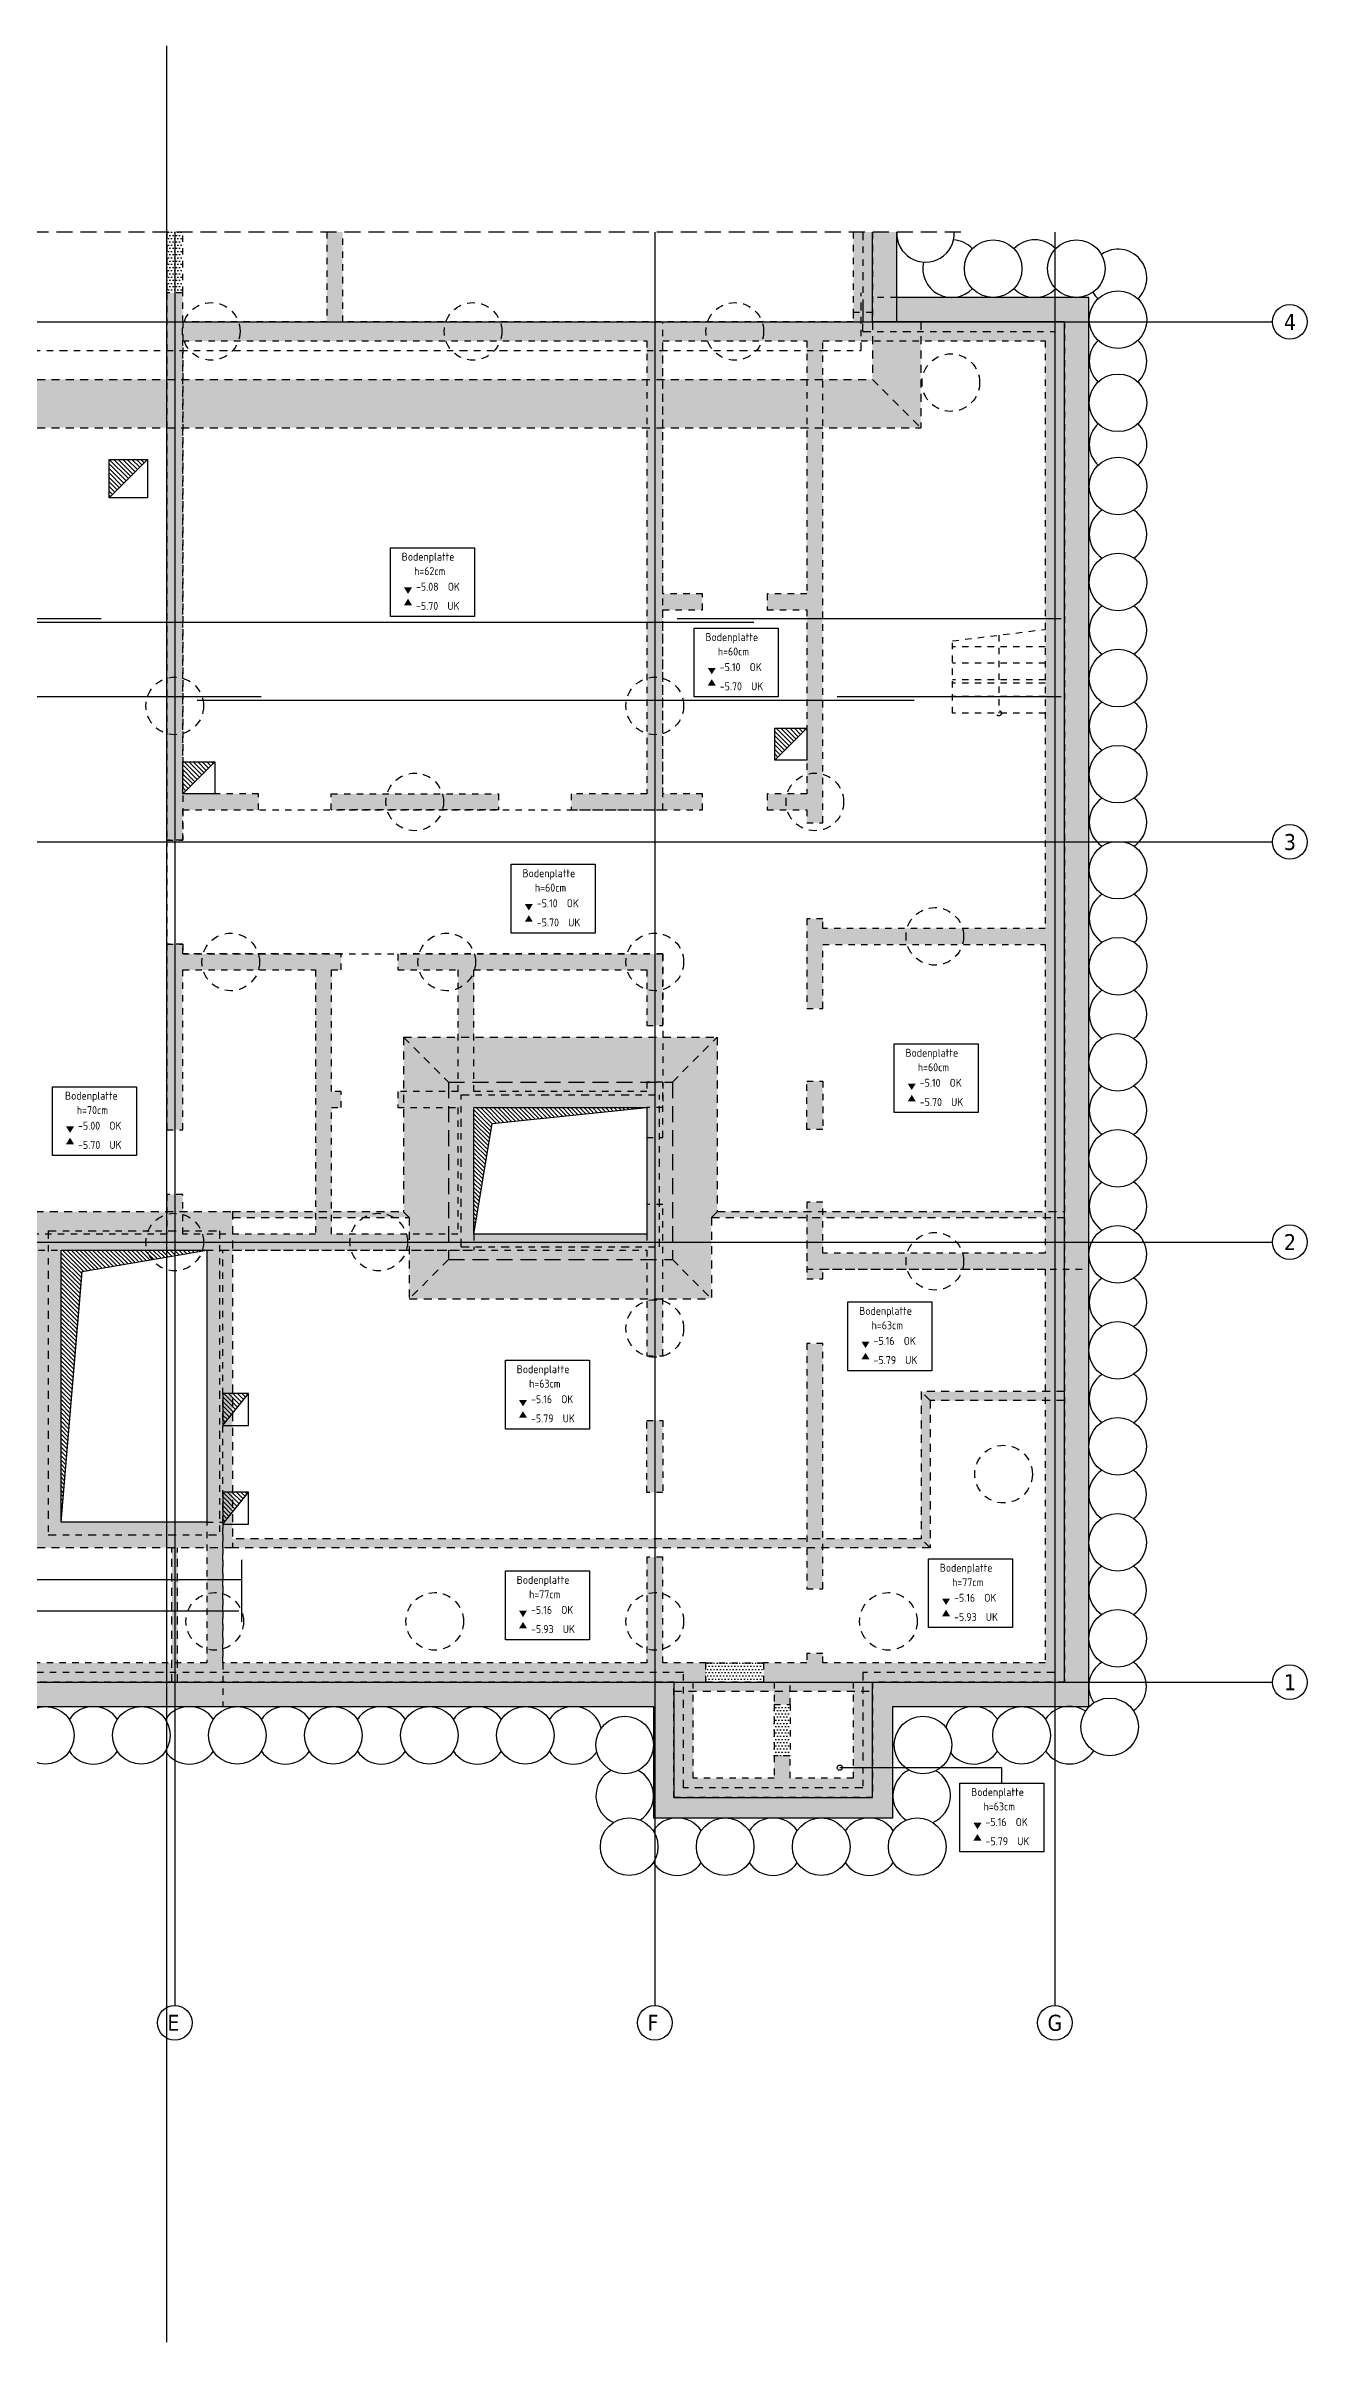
# Model space of a CAD drawing. Extents: x -101 to 101, y -52 to 90.
# Drawn here: x -75.69 to -55.99, y 7.84 to 43.71 of the extents above; entities that cross this region are included whole.
import ezdxf

# ---------------------------------------------------------------- set-up
doc = ezdxf.new("R2010")
doc.units = 0
doc.header["$LTSCALE"] = 0.5
for name, pattern in [('AUSGEZOGEN', [1000.01, 1000, 0.01]), ('DASHED', [0.75, 0.5, -0.25]), ('DIVIDE2', [0.625, 0.25, -0.125, 0, -0.125, 0, -0.125]), ('DOT', [0.175, 0.05, -0.125]), ('HIDDEN', [0.375, 0.25, -0.125]), ('HIDDEN2', [0.187, 0.125, -0.062]), ('PUNKT', [0.175, 0.05, -0.125]), ('VERDECKT', [0.375, 0.25, -0.125]), ('VERDECKTX2', [0.75, 0.5, -0.25])]:
    doc.linetypes.add(name, pattern=pattern)
for name, color, linetype in [('2.UG', 7, 'Continuous'), ('ACHSEN', 7, 'Continuous'), ('AFB', 7, 'Continuous'), ('AFU', 7, 'Continuous'), ('BETON', 7, 'Continuous'), ('Brüstung 2.UG', 7, 'Continuous'), ('DRUEBER', 7, 'Continuous'), ('grau_dunkel', 7, 'Continuous'), ('grau_hell', 7, 'Continuous'), ('grau_mittel', 7, 'Continuous'), ('Gründungspfähle', 7, 'Continuous'), ('HILFE', 7, 'Continuous'), ('koten', 7, 'Continuous'), ('OBJEKT', 7, 'Continuous'), ('RND', 7, 'Continuous'), ('SFP_Achsen', 7, 'Continuous'), ('TEXT', 7, 'Continuous'), ('Verbau', 7, 'Continuous'), ('VERDECKT', 7, 'Continuous'), ('Versprung oberseitig', 7, 'Continuous')]:
    doc.layers.add(name, color=color, linetype=linetype)
doc.layers.add('NOPLOT', color=7, linetype='Continuous', plot=False)
doc.styles.add('helv', font='tahoma.ttf')
doc.styles.add('txt', font='isocp.shx')
pattern_1 = [(135, (-177.361424, 579.30377), (-0.035355339, -0.035355339), [])]
pattern_2 = [(0, (-180.60081, 510.246116), (0.025, 0.05), [0, -0.05])]
pattern_3 = [(0, (-177.361424, 579.30377), (0.025, 0.05), [0, -0.05])]

# ---------------------------------------------------------------- blocks, each defined once
blk = doc.blocks.new('okrd_o')
at = {"layer": 'koten', "color": 7, "linetype": 'Continuous'}
blk.add_solid([(-0.125, 0.202), (0.125, 0.202), (0, 0)], dxfattribs=at)
at = {"layer": 'koten', "style": 'txt'}
blk.add_attdef('OKRD', (0.25, 0.1), '', height=0.25, dxfattribs=at)
blk = doc.blocks.new('okrd_u')
at = {"layer": 'koten', "color": 7, "linetype": 'Continuous'}
blk.add_solid([(-0.125, -0.202), (0.125, -0.202), (0, 0)], dxfattribs=at)
at = {"layer": 'koten', "style": 'txt'}
blk.add_attdef('OKRD', (0.25, -0.35), '', height=0.25, dxfattribs=at)

msp = doc.modelspace()

# ---------------------------------------------------------------- hatches: boundary and pattern name
at = {"layer": '2.UG', "linetype": 'PUNKT'}
h = msp.add_hatch(dxfattribs=at)
h.set_pattern_fill('DOTS', scale=0.8, double=1)
h.set_pattern_definition(pattern_3)
h.paths.add_polyline_path([(-63.5515, 23.4372), (-63.8015, 23.4372), (-63.8015, 19.6072), (-63.5515, 19.6072)], flags=0)
h.paths.add_polyline_path([(-66.0515, 22.2372), (-66.3015, 22.2372), (-66.3015, 21.1122), (-66.0515, 21.1122)], flags=0)
h.paths.add_polyline_path([(-62.7765, 40.7972), (-98.7765, 40.7972), (-98.7765, 32.3222), (-98.8265, 32.3222), (-98.8265, 18.1472), (-65.8765, 18.1472), (-65.8765, 16.3472), (-62.7765, 16.3472), (-62.7765, 18.1472), (-59.7765, 18.1472), (-59.7765, 39.3972), (-62.7765, 39.3972)])
h.paths.add_polyline_path([(-63.0765, 40.7972), (-71.0515, 40.7972), (-71.0515, 39.3972), (-63.0765, 39.3972)])
h.paths.add_polyline_path([(-90.0165, 40.7972), (-98.4765, 40.7972), (-98.4765, 39.3972), (-95.0515, 39.3972), (-95.0515, 40.0722), (-94.8015, 40.0722), (-94.8015, 33.9722), (-95.0515, 33.9722), (-95.0515, 39.0972), (-98.4765, 39.0972), (-98.4765, 32.3222), (-95.0515, 32.3222), (-95.0515, 32.4722), (-94.8015, 32.4722), (-94.8015, 31.8722), (-95.0515, 31.8722), (-95.0515, 32.0722), (-98.4765, 32.0722), (-98.4765, 29.2222), (-95.0515, 29.2222), (-95.0515, 30.7372), (-94.8015, 30.7372), (-94.8015, 27.9022), (-95.0515, 27.9022), (-95.0515, 28.9722), (-98.4765, 28.9722), (-98.4765, 25.1472), (-95.0515, 25.1472), (-95.0515, 25.8922), (-94.8015, 25.8922), (-94.8015, 25.1472), (-94.6815, 25.1472), (-94.6815, 24.8972), (-98.4765, 24.8972), (-98.4765, 18.4472), (-92.5515, 18.4472), (-92.5515, 24.8972), (-92.6715, 24.8972), (-92.6715, 25.1472), (-88.4465, 25.1472), (-88.4465, 24.8972), (-92.3015, 24.8972), (-92.3015, 18.4472), (-86.3015, 18.4472), (-86.3015, 24.8972), (-86.4365, 24.8972), (-86.4365, 25.1472), (-85.8165, 25.1472), (-85.8165, 24.8972), (-86.0515, 24.8972), (-86.0515, 18.4472), (-73.1765, 18.4472), (-73.1765, 24.8972), (-83.8065, 24.8972), (-83.8065, 25.1472), (-73.8015, 25.1472), (-73.8015, 25.7672), (-73.5515, 25.7672), (-73.5515, 25.1472), (-71.4765, 25.1472), (-71.4765, 29.2722), (-73.5515, 29.2722), (-73.5515, 26.7772), (-73.8015, 26.7772), (-73.8015, 29.6772), (-73.5515, 29.6772), (-73.5515, 29.5222), (-71.0765, 29.5222), (-71.0765, 29.2722), (-71.2265, 29.2722), (-71.2265, 27.3722), (-71.0765, 27.3722), (-71.0765, 27.1222), (-71.2265, 27.1222), (-71.2265, 25.1472), (-69.2515, 25.1472), (-69.2515, 27.1222), (-70.1915, 27.1222), (-70.1915, 27.3722), (-69.2515, 27.3722), (-69.2515, 29.2721), (-70.1915, 29.2722), (-70.1915, 29.5222), (-66.0515, 29.5222), (-66.0515, 28.4072), (-66.3015, 28.4072), (-66.3015, 29.2722), (-69.0015, 29.2722), (-69.0015, 27.3722), (-66.3015, 27.3722), (-66.3015, 27.5222), (-66.0515, 27.5222), (-66.0515, 26.6572), (-66.3015, 26.6572), (-66.3015, 27.1222), (-69.0015, 27.1222), (-69.0015, 25.1472), (-66.3015, 25.1472), (-66.3015, 25.6072), (-66.0515, 25.6072), (-66.0515, 23.2472), (-66.3015, 23.2472), (-66.3015, 24.8972), (-72.9265, 24.8972), (-72.9265, 18.4472), (-66.3015, 18.4472), (-66.3015, 20.1022), (-66.0515, 20.1022), (-66.0515, 18.4472), (-65.3765, 18.4472), (-65.3765, 18.1472), (-65.5765, 18.1472), (-65.5765, 16.6472), (-64.3115, 16.6472), (-64.3115, 16.9972), (-64.0615, 16.9972), (-64.0615, 16.6472), (-63.0765, 16.6472), (-63.0765, 18.1472), (-64.0615, 18.1472), (-64.0615, 17.7972), (-64.3115, 17.7972), (-64.3115, 18.1472), (-64.4765, 18.1472), (-64.4765, 18.4472), (-63.8015, 18.4472), (-63.8015, 18.5972), (-63.5515, 18.5972), (-63.5515, 18.4472), (-60.0765, 18.4472), (-60.0765, 24.5972), (-63.5515, 24.5972), (-63.5515, 24.4472), (-63.8015, 24.4472), (-63.8015, 25.6472), (-63.5515, 25.6472), (-63.5515, 24.8472), (-60.0765, 24.8472), (-60.0765, 29.6722), (-63.5515, 29.6722), (-63.5515, 28.6722), (-63.8015, 28.6722), (-63.8015, 30.0722), (-63.5515, 30.0722), (-63.5515, 29.9222), (-60.0765, 29.9222), (-60.0765, 39.0972), (-63.5515, 39.0972), (-63.5515, 31.5722), (-63.8015, 31.5722), (-63.8015, 31.7722), (-64.4215, 31.7722), (-64.4215, 32.0222), (-63.8015, 32.0222), (-63.8015, 34.8972), (-64.4215, 34.8972), (-64.4215, 35.1472), (-63.8015, 35.1472), (-63.8015, 39.0972), (-66.0515, 39.0972), (-66.0515, 35.1472), (-65.4315, 35.1472), (-65.4315, 34.8972), (-66.0515, 34.8972), (-66.0515, 32.0222), (-65.4315, 32.0222), (-65.4315, 31.7722), (-67.4815, 31.7722), (-67.4815, 32.0222), (-66.3015, 32.0222), (-66.3015, 39.0972), (-73.5515, 39.0972), (-73.5515, 32.0222), (-72.3665, 32.0222), (-72.3665, 31.7722), (-73.5515, 31.7722), (-73.5515, 31.3022), (-73.8015, 31.3022), (-73.8015, 39.8472), (-73.5515, 39.8472), (-73.5515, 39.3972), (-71.3015, 39.3972), (-71.3015, 40.7972), (-89.7665, 40.7972), (-89.7665, 40.6822), (-90.0165, 40.6822)])
h = msp.add_hatch(dxfattribs=at)
h.set_pattern_fill('DOTS', scale=0.8, double=1)
h.set_pattern_definition(pattern_3)
h.paths.add_polyline_path([(-63.8015, 19.6072), (-63.5515, 19.6072), (-63.5515, 23.4372), (-63.8015, 23.4372)])
h.paths.add_polyline_path([(-66.0515, 22.2372), (-66.3015, 22.2372), (-66.3015, 21.1122), (-66.0515, 21.1122)])
h.paths.add_polyline_path([(-63.5515, 27.5372), (-63.8015, 27.5372), (-63.8015, 26.7822), (-63.5515, 26.7822)])
h.paths.add_polyline_path([(-71.2315, 32.0222), (-71.2315, 31.7722), (-68.6165, 31.7722), (-68.6165, 32.0222)])
h.paths.add_polyline_path([(-89.7665, 39.3972), (-89.7665, 39.5472), (-90.0165, 39.5472), (-90.0165, 39.3972), (-92.2765, 39.3972), (-92.2765, 39.5472), (-92.5765, 39.5472), (-92.5765, 27.3972), (-91.5265, 27.3972), (-91.5265, 27.6472), (-92.2765, 27.6472), (-92.2765, 39.0972), (-83.9665, 39.0972), (-83.9665, 39.3972), (-85.0765, 39.3972), (-85.0765, 39.6422), (-85.3765, 39.6422), (-85.3765, 39.3972)])
h.paths.add_polyline_path([(-80.6815, 39.0972), (-80.6815, 39.3972), (-81.4565, 39.3972), (-81.4565, 39.0972), (-81.3015, 39.0972), (-81.3015, 38.5972), (-81.0515, 38.5972), (-81.0515, 39.0972)], flags=17)
h.paths.add_polyline_path([(-84.2515, 31.7722), (-84.5515, 31.7722), (-84.5515, 31.2722), (-84.2515, 31.2722)], flags=17)
h.paths.add_polyline_path([(-87.7765, 31.2722), (-87.4765, 31.2722), (-87.4765, 31.7722), (-87.7765, 31.7722)], flags=17)
h.paths.add_polyline_path([(-81.3015, 32.9872), (-81.0515, 32.9872), (-81.0515, 37.4622), (-81.3015, 37.4622)], flags=17)
h.paths.add_polyline_path([(-92.2765, 40.7972), (-92.5765, 40.7972), (-92.5765, 40.6822), (-92.2765, 40.6822)])
h.paths.add_polyline_path([(-76.0265, 40.7972), (-76.3265, 40.7972), (-76.3265, 39.3972), (-78.6715, 39.3972), (-78.6715, 39.0972), (-76.3265, 39.0972), (-76.3265, 27.6472), (-81.0515, 27.6472), (-81.0515, 31.8522), (-81.3015, 31.8522), (-81.3015, 27.6472), (-89.5165, 27.6472), (-89.5165, 27.3972), (-76.0265, 27.3972)])
at = {"layer": 'Brüstung 2.UG', "linetype": 'DOT'}
h = msp.add_hatch(dxfattribs=at)
h.set_pattern_fill('DOTS', color=102, scale=0.8, double=1)
h.set_pattern_definition(pattern_2)
h.paths.add_polyline_path([(-73.5515, 40.7972), (-73.8015, 40.7972), (-73.8015, 39.8472), (-73.5515, 39.8472)])
at = {"layer": 'Brüstung 2.UG', "linetype": 'PUNKT'}
h = msp.add_hatch(dxfattribs=at)
h.set_pattern_fill('DOTS', color=102, scale=0.8, double=1)
h.set_pattern_definition(pattern_2)
h.paths.add_polyline_path([(-65.3765, 18.4472), (-65.3765, 18.1472), (-64.4765, 18.1472), (-64.4765, 18.4472)])
at = {"layer": 'Brüstung 2.UG', "linetype": 'DOT'}
h = msp.add_hatch(dxfattribs=at)
h.set_pattern_fill('DOTS', color=102, scale=0.8, double=1)
h.set_pattern_definition(pattern_3)
h.paths.add_polyline_path([(-64.0615, 17.7972), (-64.3115, 17.7972), (-64.3115, 16.9972), (-64.0615, 16.9972)])
at = {"layer": 'grau_dunkel', "linetype": 'AUSGEZOGEN'}
h = msp.add_hatch(dxfattribs=at)
h.set_pattern_fill('ANSI31', color=171, scale=0.4, angle=90, style=0, double=1)
h.set_pattern_definition([(135, (-157.561424, 579.30377), (-0.035355339, -0.035355339), [])])
h.paths.add_polyline_path([(-74.1015, 37.2472), (-74.7015, 37.2472), (-74.7015, 36.6472)])
h = msp.add_hatch(dxfattribs=at)
h.set_pattern_fill('ANSI31', color=171, scale=0.4, angle=90, style=0, double=1)
h.set_pattern_definition(pattern_1)
h.paths.add_polyline_path([(-63.8015, 33.0472), (-64.3015, 33.0472), (-64.3015, 32.5472)])
h = msp.add_hatch(dxfattribs=at)
h.set_pattern_fill('ANSI31', color=171, scale=0.4, angle=90, style=0, double=1)
h.set_pattern_definition([(135, (-186.611424, 578.77877), (-0.035355339, -0.035355339), [])])
h.paths.add_polyline_path([(-73.0515, 32.5222), (-73.5515, 32.5222), (-73.5515, 32.0222)])
at = {"layer": 'grau_dunkel'}
h = msp.add_hatch(color=21, dxfattribs=at)
h.paths.add_polyline_path([(-65.9015, 24.7472), (-65.9015, 27.5222), (-69.4015, 27.5222), (-69.4015, 24.7472)])
h.paths.add_polyline_path([(-69.0015, 27.1222), (-69.0015, 25.1472), (-66.3015, 25.1472), (-66.3015, 27.1222)], flags=16)
at = {"layer": 'grau_dunkel', "linetype": 'AUSGEZOGEN'}
h = msp.add_hatch(dxfattribs=at)
h.set_pattern_fill('ANSI31', color=21, scale=0.015, angle=90, style=0, double=1)
h.set_pattern_definition([(135, (-216.121936, 30.54761), (-0.03367596, -0.03367596), [])])
h.paths.add_polyline_path([(-69.0015, 27.1222), (-69.0017, 25.1472), (-68.7164, 26.8727), (-66.3015, 27.1222)])
at = {"layer": 'grau_dunkel'}
h = msp.add_hatch(color=21, dxfattribs=at)
h.paths.add_polyline_path([(-72.7765, 20.2472), (-72.7765, 25.4972), (-75.8515, 25.4972), (-75.8515, 20.2472)])
h.paths.add_polyline_path([(-73.1765, 20.6472), (-73.1765, 24.8972), (-75.4515, 24.8972), (-75.4515, 20.6472)], flags=16)
at = {"layer": 'grau_dunkel', "linetype": 'AUSGEZOGEN'}
h = msp.add_hatch(dxfattribs=at)
h.set_pattern_fill('ANSI31', color=21, scale=0.015, angle=90, style=0, double=1)
h.set_pattern_definition([(135, (-216.1219, 30.547607), (-0.03367596, -0.03367596), [])])
h.paths.add_polyline_path([(-73.1765, 24.8972), (-75.4515, 24.8972), (-75.4515, 20.6472), (-75.121, 24.5633)])
at = {"layer": 'grau_dunkel', "linetype": 'VERDECKTX2'}
h = msp.add_hatch(dxfattribs=at)
h.set_pattern_fill('ANSI31', color=171, scale=0.4, angle=90, style=0, double=1)
h.set_pattern_definition(pattern_1)
h.paths.add_polyline_path([(-72.7765, 22.6572), (-72.9265, 22.6572), (-72.9265, 22.1572), (-72.7765, 22.3447)])
h.paths.add_polyline_path([(-72.5265, 22.6572), (-72.7765, 22.6572), (-72.7765, 22.3447)])
h = msp.add_hatch(dxfattribs=at)
h.set_pattern_fill('ANSI31', color=171, scale=0.4, angle=90, style=0, double=1)
h.set_pattern_definition(pattern_1)
h.paths.add_polyline_path([(-72.9265, 20.6172), (-72.7765, 20.8047), (-72.7765, 21.1172), (-72.9265, 21.1172)])
h.paths.add_polyline_path([(-72.5265, 21.1172), (-72.7765, 21.1172), (-72.7765, 20.8047)])
at = {"layer": 'grau_hell'}
h = msp.add_hatch(color=9, dxfattribs=at)
h.paths.add_polyline_path([(-62.0215, 37.7422), (-62.7765, 38.4972), (-98.7765, 38.4972), (-98.7765, 37.7422)])
h.paths.add_polyline_path([(-62.7765, 38.4972), (-62.0215, 37.7422), (-62.0215, 39.3972), (-62.7765, 39.3972)])
h = msp.add_hatch(color=9, dxfattribs=at)
h.paths.add_polyline_path([(-70.1015, 28.2222), (-70.1015, 25.4972), (-70.0115, 25.4072), (-70.0115, 24.1372), (-65.2915, 24.1372), (-65.2915, 25.4072), (-65.2015, 25.4972), (-65.2015, 28.2222)])
h.paths.add_polyline_path([(-69.4015, 27.5222), (-69.4015, 24.7472), (-65.9015, 24.7472), (-65.9015, 27.5222)], flags=16)
h = msp.add_hatch(color=9, dxfattribs=at)
h.paths.add_polyline_path([(-70.0115, 25.4072), (-70.1015, 25.4972), (-72.7765, 25.4972), (-72.7765, 25.4072)])
h.paths.add_polyline_path([(-65.2015, 25.4972), (-65.2915, 25.4072), (-59.7765, 25.4072), (-59.7765, 25.4972)])
h = msp.add_hatch(color=9, dxfattribs=at)
h.paths.add_polyline_path([(-59.7765, 22.6872), (-62.0165, 22.6872), (-61.8765, 22.5472), (-59.7765, 22.5472)])
h.paths.add_polyline_path([(-62.0165, 22.6872), (-62.0165, 20.3872), (-61.8765, 20.2472), (-61.8765, 22.5472)])
h.paths.add_polyline_path([(-62.0165, 20.3872), (-72.7765, 20.3872), (-72.7765, 20.2472), (-61.8765, 20.2472)])
for points in [[(-73.7215, 18.1472), (-73.6315, 18.1472), (-73.6315, 20.2472), (-73.7215, 20.2472)], [(-65.8765, 18.1472), (-65.8765, 18.0072), (-62.7765, 18.0072), (-62.7765, 18.1472)]]:
    msp.add_hatch(color=9, dxfattribs=at).paths.add_polyline_path(points)
at = {"layer": 'grau_mittel'}
h = msp.add_hatch(color=61, dxfattribs=at)
h.paths.add_polyline_path([(-92.5515, 17.7672), (-92.5515, 18.1472), (-98.8265, 18.1472), (-98.8265, 17.7672)])
h.paths.add_polyline_path([(-86.0515, 17.7672), (-86.0515, 18.1472), (-92.5515, 18.1472), (-92.5515, 17.7672)])
h.paths.add_polyline_path([(-86.0515, 18.1472), (-86.0515, 17.7672), (-72.9265, 17.7672), (-72.9265, 18.1472)])
h.paths.add_polyline_path([(-72.9265, 18.1472), (-72.9265, 17.7672), (-66.1965, 17.7672), (-66.1965, 18.1472)])
h.paths.add_polyline_path([(-65.8765, 18.1472), (-66.1965, 18.1472), (-66.1965, 17.7672), (-66.1965, 16.0272), (-62.4565, 16.0272), (-62.4565, 17.7672), (-62.4565, 18.1472), (-62.7765, 18.1472), (-62.7765, 16.3472), (-65.8765, 16.3472)])
edge = h.paths.add_edge_path()
edge.add_line((-62.4565, 18.1472), (-62.4565, 17.7672))
edge.add_line((-62.4565, 17.7672), (-61.2326, 17.7672))
edge.add_arc((-61.1965, 17.3187), 0.45, 85.39621, 94.60379, ccw=False)
edge.add_line((-61.1604, 17.7672), (-60.4826, 17.7672))
edge.add_arc((-60.4465, 17.3187), 0.45, 85.39621, 94.60379, ccw=False)
edge.add_line((-60.4104, 17.7672), (-59.7475, 17.7672))
edge.add_arc((-59.6965, 17.3201), 0.45, 83.48751, 96.51249, ccw=False)
edge.add_line((-59.6455, 17.7672), (-59.3965, 17.7672))
edge.add_line((-59.3965, 17.7672), (-59.3965, 24.5972))
edge.add_line((-59.3965, 24.5972), (-59.7765, 24.5972))
edge.add_line((-59.7765, 24.5972), (-59.7765, 18.1472))
edge.add_line((-59.7765, 18.1472), (-62.4565, 18.1472))
h.paths.add_polyline_path([(-59.7765, 24.5972), (-59.3965, 24.5972), (-59.3965, 27.2372), (-59.7765, 27.2372)])
h.paths.add_polyline_path([(-59.3965, 29.9222), (-59.7765, 29.9222), (-59.7765, 27.2372), (-59.3965, 27.2372)])
h.paths.add_polyline_path([(-59.3965, 39.7772), (-62.3965, 39.7772), (-62.3965, 39.3972), (-59.7765, 39.3972), (-59.7765, 29.9222), (-59.3965, 29.9222)])
h.paths.add_polyline_path([(-62.3965, 40.7972), (-62.7765, 40.7972), (-62.7765, 39.3972), (-62.3965, 39.3972)])

# ---------------------------------------------------------------- linework, layer by layer
at = {"layer": 'ACHSEN', "color": 140, "linetype": 'AUSGEZOGEN'}
for p, q in [((-73.6765, 40.7972), (-73.6765, 13.0972)), ((-66.1765, 40.7972), (-66.1765, 13.0972)), ((-59.9265, 40.7972), (-59.9265, 13.0972)), ((-100.4765, 39.3972), (-56.5265, 39.3972)), ((-100.4765, 31.2722), (-56.5265, 31.2722)), ((-100.4765, 25.0222), (-56.5265, 25.0222)), ((-100.4765, 18.1472), (-56.5265, 18.1472))]:
    msp.add_line(p, q, dxfattribs=at)
at = {"layer": 'AFB', "color": 1, "linetype": 'DIVIDE2'}
for p, q in [((-62.9265, 40.7972), (-62.9265, 39.5472)), ((-62.9515, 38.9472), (-62.9515, 39.8472)), ((-62.9265, 39.2472), (-62.9265, 39.3972)), ((-62.9265, 39.2472), (-59.9265, 39.2472)), ((-59.9265, 39.2472), (-59.9265, 18.2972)), ((-98.6015, 38.9472), (-62.9515, 38.9472)), ((-69.2015, 27.3222), (-66.1015, 27.3222)), ((-69.2015, 24.9472), (-69.2015, 27.3222)), ((-66.1015, 24.9472), (-66.1015, 27.3222)), ((-75.6515, 25.1972), (-75.6515, 20.4472)), ((-75.6515, 25.1972), (-72.9765, 25.1972)), ((-72.9765, 25.1972), (-72.9765, 20.4472)), ((-69.2015, 24.9472), (-66.1015, 24.9472)), ((-75.6515, 20.4472), (-72.9765, 20.4472)), ((-65.7265, 18.2972), (-98.6265, 18.2972)), ((-65.7265, 16.4972), (-65.7265, 18.2972)), ((-59.9265, 18.2972), (-62.9265, 18.2972)), ((-62.9265, 18.2972), (-62.9265, 16.4972)), ((-62.9265, 16.4972), (-65.7265, 16.4972))]:
    msp.add_line(p, q, dxfattribs=at)
at = {"layer": 'AFU', "color": 1, "linetype": 'AUSGEZOGEN'}
msp.add_line((-62.9265, 39.6972), (-62.9265, 39.3972), dxfattribs=at)
at = {"layer": 'BETON', "color": 6, "linetype": 'AUSGEZOGEN'}
for p, q in [((-62.7765, 39.3972), (-62.7765, 40.7972)), ((-59.7765, 39.3972), (-62.7765, 39.3972)), ((-59.7765, 18.1472), (-59.7765, 39.3972)), ((-98.8265, 18.1472), (-65.8765, 18.1472)), ((-65.8765, 18.1472), (-65.8765, 16.3472)), ((-62.7765, 16.3472), (-62.7765, 18.1472)), ((-62.7765, 18.1472), (-59.7765, 18.1472)), ((-65.8765, 16.3472), (-62.7765, 16.3472))]:
    msp.add_line(p, q, dxfattribs=at)
for points in [[(-69.0015, 27.1222), (-66.3015, 27.1222), (-66.3015, 25.1472), (-69.0015, 25.1472)], [(-75.4515, 24.8972), (-73.1765, 24.8972), (-73.1765, 20.6472), (-75.4515, 20.6472)]]:
    msp.add_lwpolyline(points, close=True, dxfattribs=at)
at = {"layer": 'Brüstung 2.UG', "color": 102, "linetype": 'DOT'}
for p, q in [((-73.8015, 40.7972), (-73.8015, 39.8472)), ((-73.5515, 39.8472), (-73.5515, 40.7972)), ((-65.3765, 18.4472), (-64.4765, 18.4472)), ((-64.4765, 18.1472), (-65.3765, 18.1472)), ((-64.3115, 17.7972), (-64.3115, 16.9972)), ((-64.0615, 17.7972), (-64.0615, 16.9972))]:
    msp.add_line(p, q, dxfattribs=at)
at = {"layer": 'DRUEBER', "color": 7, "linetype": 'HIDDEN2'}
msp.add_line((-62.3965, 39.7772), (-62.7765, 39.7772), dxfattribs=at)
at = {"layer": 'DRUEBER', "color": 7, "linetype": 'PUNKT'}
for p, q in [((-61.5265, 34.4132), (-60.0765, 34.5923)), ((-60.8015, 34.5027), (-60.8015, 33.2823)), ((-61.5265, 33.2823), (-61.5265, 34.4132))]:
    msp.add_line(p, q, dxfattribs=at)
at = {"layer": 'DRUEBER', "color": 7, "linetype": 'DOT'}
for p, q in [((-60.0765, 34.3222), (-61.5265, 34.3222)), ((-60.0765, 34.0622), (-61.5265, 34.0622)), ((-60.0765, 33.8022), (-61.5265, 33.8022)), ((-60.0765, 33.7527), (-61.5265, 33.7527)), ((-60.0765, 33.5422), (-61.5265, 33.5422)), ((-60.0765, 33.2823), (-61.5265, 33.2823))]:
    msp.add_line(p, q, dxfattribs=at)
at = {"layer": 'DRUEBER', "color": 7, "linetype": 'PUNKT', "lineweight": -2}
for points in [[(-62.7765, 40.7972), (-62.7765, 39.3972), (-59.7765, 39.3972), (-59.7765, 18.1472), (-62.7765, 18.1472), (-62.7765, 16.3472), (-65.8765, 16.3472), (-65.8765, 18.1472), (-98.8265, 18.1472), (-98.8265, 32.3222), (-98.7765, 32.3222), (-98.7765, 40.7972)], [(-71.3015, 40.7972), (-71.3015, 39.3972), (-73.5515, 39.3972), (-73.5515, 39.8472), (-73.8015, 39.8472), (-73.8015, 31.3022), (-73.5515, 31.3022), (-73.5515, 31.7722), (-72.3665, 31.7722), (-72.3665, 32.0222), (-73.5515, 32.0222), (-73.5515, 39.0972), (-66.3015, 39.0972), (-66.3015, 32.0222), (-67.4815, 32.0222), (-67.4815, 31.7722), (-65.4315, 31.7722), (-65.4315, 32.0222), (-66.0515, 32.0222), (-66.0515, 34.8972), (-65.4315, 34.8972), (-65.4315, 35.1472), (-66.0515, 35.1472), (-66.0515, 39.0972), (-63.8015, 39.0972), (-63.8015, 35.1472), (-64.4215, 35.1472), (-64.4215, 34.8972), (-63.8015, 34.8972), (-63.8015, 32.0222), (-64.4215, 32.0222), (-64.4215, 31.7722), (-63.8015, 31.7722), (-63.8015, 31.5722), (-63.5515, 31.5722), (-63.5515, 39.0972), (-60.0765, 39.0972), (-60.0765, 29.9222), (-63.5515, 29.9222), (-63.5515, 30.0722), (-63.8015, 30.0722), (-63.8015, 28.6722), (-63.5515, 28.6722), (-63.5515, 29.6722), (-60.0765, 29.6722), (-60.0765, 24.8472), (-63.5515, 24.8472), (-63.5515, 25.6472), (-63.8015, 25.6472), (-63.8015, 24.4472), (-63.5515, 24.4472), (-63.5515, 24.5972), (-60.0765, 24.5972), (-60.0765, 18.4472), (-63.5515, 18.4472), (-63.5515, 18.5972), (-63.8015, 18.5972), (-63.8015, 18.4472), (-64.4765, 18.4472), (-64.4765, 18.1472), (-64.3115, 18.1472), (-64.3115, 17.7972), (-64.0615, 17.7972), (-64.0615, 18.1472), (-63.0765, 18.1472), (-63.0765, 16.6472), (-64.0615, 16.6472), (-64.0615, 16.9972), (-64.3115, 16.9972), (-64.3115, 16.6472), (-65.5765, 16.6472), (-65.5765, 18.1472), (-65.3765, 18.1472), (-65.3765, 18.4472), (-66.0515, 18.4472), (-66.0515, 20.1022), (-66.3015, 20.1022), (-66.3015, 18.4472), (-72.9265, 18.4472), (-72.9265, 24.8972), (-66.3015, 24.8972), (-66.3015, 23.2472), (-66.0515, 23.2472), (-66.0515, 25.6072), (-66.3015, 25.6072), (-66.3015, 25.1472), (-69.0015, 25.1472), (-69.0015, 27.1222), (-66.3015, 27.1222), (-66.3015, 26.6572), (-66.0515, 26.6572), (-66.0515, 27.5222), (-66.3015, 27.5222), (-66.3015, 27.3722), (-69.0015, 27.3722), (-69.0015, 29.2722), (-66.3015, 29.2722), (-66.3015, 28.4072), (-66.0515, 28.4072), (-66.0515, 29.5222), (-70.1915, 29.5222), (-70.1915, 29.2722), (-69.2515, 29.2721), (-69.2515, 27.3722), (-70.1915, 27.3722), (-70.1915, 27.1222), (-69.2515, 27.1222), (-69.2515, 25.1472), (-71.2265, 25.1472), (-71.2265, 27.1222), (-71.0765, 27.1222), (-71.0765, 27.3722), (-71.2265, 27.3722), (-71.2265, 29.2722), (-71.0765, 29.2722), (-71.0765, 29.5222), (-73.5515, 29.5222), (-73.5515, 29.6772), (-73.8015, 29.6772), (-73.8015, 26.7772), (-73.5515, 26.7772), (-73.5515, 29.2722), (-71.4765, 29.2722), (-71.4765, 25.1472), (-73.5515, 25.1472), (-73.5515, 25.7672), (-73.8015, 25.7672), (-73.8015, 25.1472), (-83.8065, 25.1472)], [(-63.0765, 40.7972), (-63.0765, 39.3972), (-71.0515, 39.3972), (-71.0515, 40.7972)], [(-83.8065, 24.8972), (-73.1765, 24.8972), (-73.1765, 18.4472), (-86.0515, 18.4472)]]:
    msp.add_lwpolyline(points, dxfattribs=at)
for points in [[(-71.2315, 32.0222), (-68.6165, 32.0222), (-68.6165, 31.7722), (-71.2315, 31.7722)], [(-63.8015, 27.5372), (-63.5515, 27.5372), (-63.5515, 26.7822), (-63.8015, 26.7822)], [(-63.5515, 23.4372), (-63.8015, 23.4372), (-63.8015, 19.6072), (-63.5515, 19.6072)], [(-66.3015, 22.2372), (-66.0515, 22.2372), (-66.0515, 21.1122), (-66.3015, 21.1122)]]:
    msp.add_lwpolyline(points, close=True, dxfattribs=at)
at = {"layer": 'DRUEBER', "color": 7, "linetype": 'PUNKT'}
msp.add_circle((-60.8015, 33.2823), 0.04, dxfattribs=at)
at = {"layer": 'grau_dunkel', "color": 171, "linetype": 'AUSGEZOGEN'}
for p, q in [((-74.1015, 37.2472), (-74.7015, 36.6472)), ((-64.3015, 32.5472), (-63.8015, 33.0472)), ((-73.5515, 32.0222), (-73.0515, 32.5222)), ((-72.9265, 22.1572), (-72.5265, 22.6572)), ((-72.9265, 20.6172), (-72.5265, 21.1172))]:
    msp.add_line(p, q, dxfattribs=at)
at = {"layer": 'grau_dunkel', "color": 21, "linetype": 'AUSGEZOGEN'}
for p, q in [((-68.7164, 26.8727), (-66.3015, 27.1222)), ((-69.0017, 25.1472), (-68.7164, 26.8727)), ((-75.121, 24.5633), (-73.1765, 24.8972)), ((-75.4515, 20.6472), (-75.121, 24.5633))]:
    msp.add_line(p, q, dxfattribs=at)
at = {"layer": 'Gründungspfähle', "color": 171, "linetype": 'VERDECKT'}
for centre in [(-73.1053, 39.2472), (-69.0159, 39.2472), (-64.9265, 39.2472), (-61.5515, 38.4472), (-73.6765, 33.3972, 0.65), (-66.1765, 33.3972), (-69.9265, 31.8972), (-63.6765, 31.8972), (-61.8015, 29.7972), (-72.8015, 29.3972), (-69.4265, 29.3972), (-66.1765, 29.3972), (-73.6765, 25.0222), (-70.4889, 25.0223), (-61.8015, 24.7222), (-66.1765, 23.6722), (-60.7265, 21.3972), (-73.0515, 19.0972), (-69.614, 19.0972), (-66.1765, 19.0972), (-62.5265, 19.0972)]:
    msp.add_circle(centre, 0.45, dxfattribs=at)
at = {"layer": 'HILFE', "color": 102, "linetype": 'DASHED'}
msp.add_line((-61.3969, 40.7972), (-100.4265, 40.7972), dxfattribs=at)
at = {"layer": 'NOPLOT', "color": 191, "linetype": 'AUSGEZOGEN'}
for p, q in [((-73.8015, 7.8395), (-73.8015, 43.7061)), ((-72.6315, 20.0601), (-72.6315, 19.0921))]:
    msp.add_line(p, q, dxfattribs=at)
at = {"layer": 'OBJEKT', "color": 7, "linetype": 'AUSGEZOGEN'}
for p, q in [((-62.3965, 39.3972), (-62.3965, 40.7972)), ((-59.3965, 39.7772), (-62.3965, 39.7772)), ((-59.3965, 17.7672), (-59.3965, 39.7772)), ((-98.8265, 17.7672), (-66.1965, 17.7672)), ((-66.1965, 17.7672), (-66.1965, 16.0272)), ((-62.4565, 17.7672), (-59.3965, 17.7672)), ((-62.4565, 16.0272), (-62.4565, 17.7672)), ((-66.1965, 16.0272), (-62.4565, 16.0272))]:
    msp.add_line(p, q, dxfattribs=at)
at = {"layer": 'OBJEKT', "color": 1, "linetype": 'AUSGEZOGEN'}
for p, q in [((-60.7533, 16.8118), (-63.2855, 16.8118)), ((-60.7533, 16.5721), (-60.7533, 16.8118))]:
    msp.add_line(p, q, dxfattribs=at)
at = {"layer": 'OBJEKT', "color": 7, "linetype": 'AUSGEZOGEN'}
for points in [[(-74.7015, 37.2472), (-74.1015, 37.2472), (-74.1015, 36.6472), (-74.7015, 36.6472)], [(-64.3015, 33.0472), (-63.8015, 33.0472), (-63.8015, 32.5472), (-64.3015, 32.5472)], [(-73.5515, 32.5222), (-73.0515, 32.5222), (-73.0515, 32.0222), (-73.5515, 32.0222)], [(-72.5265, 22.6572), (-72.9265, 22.6572), (-72.9265, 22.1572), (-72.5265, 22.1572)], [(-72.5265, 21.1172), (-72.9265, 21.1172), (-72.9265, 20.6172), (-72.5265, 20.6172)]]:
    msp.add_lwpolyline(points, close=True, dxfattribs=at)
at = {"layer": 'OBJEKT', "color": 1, "linetype": 'AUSGEZOGEN'}
for points in [[(-70.306, 35.8686), (-68.9942, 35.8686), (-68.9942, 34.7935), (-70.306, 34.7935)], [(-65.5609, 34.6128), (-64.249, 34.6128), (-64.249, 33.5376), (-65.5609, 33.5376)], [(-68.4185, 30.9238), (-67.1067, 30.9238), (-67.1067, 29.8486), (-68.4185, 29.8486)], [(-62.436, 28.1191), (-61.1242, 28.1191), (-61.1242, 27.0439), (-62.436, 27.0439)], [(-75.586, 27.4494), (-74.2742, 27.4494), (-74.2742, 26.3742), (-75.586, 26.3742)], [(-63.1586, 24.0881), (-61.8468, 24.0881), (-61.8468, 23.013), (-63.1586, 23.013)], [(-68.5096, 23.177), (-67.1978, 23.177), (-67.1978, 22.1019), (-68.5096, 22.1019)], [(-68.5096, 19.886), (-67.1978, 19.886), (-67.1978, 18.8109), (-68.5096, 18.8109)], [(-61.9002, 20.0755), (-60.5884, 20.0755), (-60.5884, 19.0003), (-61.9002, 19.0003)], [(-61.4092, 16.5721), (-60.0974, 16.5721), (-60.0974, 15.4969), (-61.4092, 15.4969)]]:
    msp.add_lwpolyline(points, close=True, dxfattribs=at)
msp.add_circle((-63.2855, 16.8118), 0.04, dxfattribs=at)
at = {"layer": 'RND', "color": 1, "linetype": 'AUSGEZOGEN'}
for points in [[(-86.0265, 34.7607), (-74.8265, 34.7607)], [(-75.8265, 34.7041), (-64.6265, 34.7041)], [(-65.8265, 34.7607), (-59.8265, 34.7607)], [(-83.5265, 33.542), (-72.3265, 33.542)], [(-73.3265, 33.4855), (-62.1265, 33.4855)], [(-63.3265, 33.542), (-59.8265, 33.542)], [(-82.6265, 19.7537), (-72.6265, 19.7537)], [(-85.6765, 19.2598), (-72.6765, 19.2598)]]:
    msp.add_lwpolyline(points, dxfattribs=at)
at = {"layer": 'SFP_Achsen', "color": 7, "linetype": 'AUSGEZOGEN'}
for centre in [(-56.256, 39.3972), (-56.256, 31.2722), (-56.256, 25.0222), (-56.256, 18.1472), (-73.6765, 12.8268), (-66.1765, 12.8268), (-59.9265, 12.8268)]:
    msp.add_circle(centre, 0.2705, dxfattribs=at)
at = {"layer": 'Verbau', "color": 171}
for centre in [(-60.8896, 40.2272), (-59.5896, 40.2272), (-58.9396, 39.4309), (-58.9396, 38.1309), (-58.9396, 36.8309), (-58.9396, 35.3309), (-58.9396, 33.8309), (-58.9396, 32.3309), (-58.9396, 30.8309), (-58.9396, 29.3309), (-58.9465, 27.8309), (-58.9465, 26.3309), (-58.9465, 24.8309), (-58.9465, 23.3309), (-58.9465, 21.8309), (-58.9465, 20.3309), (-58.9465, 18.8309), (-75.6981, 17.3172), (-74.1981, 17.3172), (-72.6981, 17.3172), (-71.1981, 17.3172), (-69.6981, 17.3172), (-68.1981, 17.3172), (-66.6465, 17.1672), (-61.9865, 17.1672), (-60.4465, 17.3187), (-59.0699, 17.449), (-66.5765, 15.5772), (-65.0765, 15.5772), (-63.5765, 15.5772), (-62.0765, 15.5772)]:
    msp.add_circle(centre, 0.45, dxfattribs=at)
for centre, start, end in [((-61.9465, 40.7772), 177.45268, 2.54732), ((-61.5396, 40.2272), 43.76174, 85.97846), ((-60.2396, 40.2272), 43.76174, 136.23826), ((-58.9396, 40.0809), 313.76174, 125.07145), ((-61.5396, 40.2272), 167.01568, 316.23826), ((-60.2396, 40.2272), 223.76174, 316.23826), ((-58.9396, 40.0809), 209.55914, 226.23826), ((-58.9396, 38.7809), 133.76174, 226.23826), ((-58.9396, 38.7809), 313.76174, 46.23826), ((-58.9381, 37.4809), 133.88957, 226.11043), ((-58.9381, 37.4809), 313.63361, 46.36639), ((-58.9396, 36.0809), 123.55731, 236.44269), ((-58.9396, 36.0809), 303.55731, 56.44269), ((-58.9396, 34.5809), 123.55731, 236.44269), ((-58.9396, 34.5809), 303.55731, 56.44269), ((-58.9396, 33.0809), 123.55731, 236.44269), ((-58.9396, 33.0809), 303.55731, 56.44269), ((-58.9396, 31.5809), 123.55731, 236.44269), ((-58.9396, 31.5809), 303.55731, 56.44269), ((-58.9396, 30.0809), 123.55731, 236.44269), ((-58.9396, 30.0809), 303.55731, 56.44269), ((-58.9396, 28.5809), 123.55731, 236.44269), ((-58.9396, 28.5809), 303.55731, 56.44269), ((-58.9396, 27.0809), 123.55731, 236.44269), ((-58.9396, 27.0809), 303.55731, 56.44269), ((-58.9396, 25.5809), 123.55731, 236.44269), ((-58.9396, 25.5809), 303.55731, 56.44269), ((-58.9396, 24.0809), 123.55731, 236.44269), ((-58.9396, 24.0809), 303.55731, 56.44269), ((-58.9396, 22.5809), 123.55731, 236.44269), ((-58.9396, 22.5809), 303.55731, 56.44269), ((-58.9465, 21.0809), 123.55731, 236.44269), ((-58.9465, 21.0809), 303.55731, 56.44269), ((-58.9465, 19.5809), 123.55731, 236.44269), ((-58.9465, 19.5809), 303.55731, 56.44269), ((-58.9465, 18.0809), 123.55731, 214.62253), ((-58.9465, 18.0809), 303.27496, 56.44269), ((-74.9481, 17.3172), 33.55731, 146.44269), ((-73.4481, 17.3172), 33.55731, 146.44269), ((-71.9481, 17.3172), 33.55731, 146.44269), ((-70.4481, 17.3172), 33.55731, 146.44269), ((-68.9481, 17.3172), 33.55731, 146.44269), ((-67.4481, 17.3172), 14.42565, 146.44269), ((-61.1965, 17.3187), 33.55731, 164.20252), ((-59.6965, 17.3201), 56.3257, 146.55377), ((-74.9481, 17.3172), 213.55731, 326.44269), ((-73.4481, 17.3172), 213.55731, 326.44269), ((-71.9481, 17.3172), 213.55731, 326.44269), ((-70.4481, 17.3172), 213.55731, 326.44269), ((-68.9481, 17.3172), 213.55731, 326.44269), ((-67.4481, 17.3172), 213.55731, 324.37647), ((-61.1965, 17.3187), 217.50261, 326.44269), ((-59.6965, 17.3201), 213.66806, 326.92321), ((-66.6465, 16.3722), 117.95289, 247.50079), ((-66.6465, 16.3722), 302.56495, 62.04711), ((-62.0065, 16.3722), 116.47761, 237.43583), ((-62.0065, 16.3722), 292.5003, 60.64019), ((-65.8265, 15.5772), 33.55731, 146.44269), ((-64.3265, 15.5772), 33.55731, 146.44269), ((-62.8265, 15.5772), 33.55731, 146.44269), ((-65.8265, 15.5772), 213.55731, 326.44269), ((-64.3265, 15.5772), 213.55731, 326.44269), ((-62.8265, 15.5772), 213.55731, 326.44269)]:
    msp.add_arc(centre, 0.45, start, end, dxfattribs=at)
at = {"layer": 'VERDECKT', "color": 7, "linetype": 'VERDECKT'}
for p, q in [((-62.7765, 39.3972), (-62.7765, 38.4972)), ((-62.0215, 39.3972), (-62.0215, 37.7422)), ((-98.7765, 38.4972), (-62.7765, 38.4972)), ((-62.7765, 38.4972), (-62.0215, 37.7422)), ((-98.7765, 37.7422), (-62.0215, 37.7422)), ((-70.1015, 28.2222), (-69.4015, 27.5222)), ((-65.9015, 27.5222), (-65.2015, 28.2222)), ((-72.7765, 25.4972), (-70.1015, 25.4972)), ((-65.2015, 25.4972), (-59.7765, 25.4972)), ((-72.7765, 25.4072), (-70.0115, 25.4072)), ((-65.2915, 25.4072), (-59.7765, 25.4072)), ((-69.4015, 24.7474), (-70.0115, 24.1372)), ((-65.9015, 24.7472), (-65.2915, 24.1372)), ((-62.0165, 22.6872), (-62.0165, 20.3872)), ((-59.7765, 22.6872), (-62.0165, 22.6872)), ((-61.8765, 22.5472), (-62.0165, 22.6872)), ((-61.8765, 22.5472), (-61.8765, 20.2472)), ((-59.7765, 22.5472), (-61.8765, 22.5472)), ((-73.7215, 18.1472), (-73.7215, 20.2472)), ((-73.6315, 18.1472), (-73.6315, 20.2472)), ((-62.0165, 20.3872), (-72.7765, 20.3872)), ((-61.8765, 20.2472), (-72.7765, 20.2472)), ((-61.8765, 20.2472), (-62.0165, 20.3872)), ((-65.8765, 18.1472), (-62.7765, 18.1472)), ((-65.8765, 18.0072), (-62.7765, 18.0072))]:
    msp.add_line(p, q, dxfattribs=at)
at = {"layer": 'VERDECKT', "color": 7, "linetype": 'HIDDEN'}
for p, q in [((-70.1015, 28.2222), (-65.2015, 28.2222)), ((-70.1015, 28.2222), (-70.1015, 25.4972)), ((-65.2015, 28.2222), (-65.2015, 25.4972)), ((-75.8515, 25.4972), (-72.7765, 25.4972)), ((-72.7765, 25.4972), (-72.7765, 20.2472)), ((-70.0115, 25.4072), (-70.1015, 25.4972)), ((-65.2915, 25.4072), (-65.2015, 25.4972)), ((-70.0115, 25.4072), (-70.0115, 24.1372)), ((-65.2915, 25.4072), (-65.2915, 24.1372)), ((-70.0115, 24.1372), (-65.2915, 24.1372)), ((-72.7765, 20.2472), (-75.8515, 20.2472))]:
    msp.add_line(p, q, dxfattribs=at)
at = {"layer": 'VERDECKT', "color": 7, "linetype": 'VERDECKTX2'}
for p, q in [((-69.4015, 27.5222), (-65.9015, 27.5222)), ((-69.4015, 27.5222), (-69.4015, 24.7472)), ((-65.9015, 27.5222), (-65.9015, 24.7472)), ((-69.4015, 24.7472), (-65.9015, 24.7472))]:
    msp.add_line(p, q, dxfattribs=at)
at = {"layer": 'Versprung oberseitig', "color": 1, "linetype": 'HIDDEN2'}
for p, q in [((-63.0765, 39.5472), (-62.7765, 39.5472)), ((-63.0765, 39.5472), (-63.0765, 39.3972)), ((-76.3265, 39.3972), (-63.0765, 39.3972)), ((-73.5515, 39.3972), (-73.5515, 31.7722)), ((-66.0515, 31.7722), (-66.0515, 39.3972)), ((-73.5515, 31.7722), (-66.0515, 31.7722)), ((-73.5515, 31.7722), (-73.5515, 31.3022)), ((-73.8015, 31.3022), (-73.8015, 29.6772)), ((-73.5515, 31.3022), (-73.8015, 31.3022)), ((-73.8015, 29.6772), (-73.5515, 29.6772)), ((-73.5515, 29.6772), (-73.5515, 29.5222)), ((-73.5515, 29.5222), (-66.0515, 29.5222)), ((-66.0515, 29.5222), (-66.0515, 27.1222)), ((-66.0515, 27.1222), (-66.3015, 27.1222)), ((-69.0015, 25.1484), (-69.0015, 24.8972)), ((-66.3015, 25.1472), (-66.3015, 25.0222)), ((-73.1765, 24.8972), (-69.0015, 24.8972)), ((-66.3015, 25.0222), (-63.8015, 25.0222)), ((-63.8015, 25.0222), (-63.8015, 24.5972)), ((-63.8015, 24.5972), (-59.3965, 24.5972)), ((-73.1765, 20.6472), (-72.9265, 20.6472)), ((-72.9265, 20.6472), (-72.9265, 17.7672)), ((-66.0515, 18.1472), (-66.1965, 18.1472))]:
    msp.add_line(p, q, dxfattribs=at)

# ---------------------------------------------------------------- block references
at = {"layer": 'koten', "color": 6, "linetype": 'AUSGEZOGEN', "xscale": 0.5, "yscale": 0.5, "zscale": 0.5}
for name, p, values in [('okrd_o', (-70.0318, 35.1464), {'OKRD': '-5.08  OK'}), ('okrd_u', (-70.0318, 35.0714), {'OKRD': '-5.70  UK'}), ('okrd_o', (-65.2866, 33.8906), {'OKRD': '-5.10  OK'}), ('okrd_u', (-65.2866, 33.8156), {'OKRD': '-5.70  UK'}), ('okrd_o', (-68.1443, 30.2016), {'OKRD': '-5.10  OK'}), ('okrd_u', (-68.1443, 30.1266), {'OKRD': '-5.70  UK'}), ('okrd_o', (-62.1618, 27.3969), {'OKRD': '-5.10  OK'}), ('okrd_u', (-62.1618, 27.3219), {'OKRD': '-5.70  UK'}), ('okrd_o', (-75.3118, 26.7272), {'OKRD': '-5.00  OK'}), ('okrd_u', (-75.3118, 26.6522), {'OKRD': '-5.70  UK'}), ('okrd_o', (-62.8844, 23.3659), {'OKRD': '-5.16  OK'}), ('okrd_u', (-62.8844, 23.2909), {'OKRD': '-5.79  UK'}), ('okrd_o', (-68.2354, 22.4548), {'OKRD': '-5.16  OK'}), ('okrd_u', (-68.2354, 22.3798), {'OKRD': '-5.79  UK'}), ('okrd_o', (-61.626, 19.3533), {'OKRD': '-5.16  OK'}), ('okrd_o', (-68.2354, 19.1638), {'OKRD': '-5.16  OK'}), ('okrd_u', (-68.2354, 19.0888), {'OKRD': '-5.93  UK'}), ('okrd_u', (-61.626, 19.2783), {'OKRD': '-5.93  UK'}), ('okrd_o', (-61.135, 15.8499), {'OKRD': '-5.16  OK'}), ('okrd_u', (-61.135, 15.7749), {'OKRD': '-5.79  UK'})]:
    msp.add_blockref(name, p, dxfattribs=at).add_auto_attribs(values)

# ---------------------------------------------------------------- texts
at = {"layer": 'SFP_Achsen', "color": 6, "linetype": 'AUSGEZOGEN', "style": 'helv'}
for s, p in [('4', (-56.3466, 39.271)), ('3', (-56.3466, 31.146)), ('2', (-56.3466, 24.896)), ('1', (-56.3466, 18.021)), ('E', (-73.7905, 12.7024)), ('F', (-66.2905, 12.7024)), ('G', (-60.0405, 12.7024))]:
    msp.add_text(s, height=0.25, dxfattribs=at).set_placement(p)
at = {"layer": 'TEXT', "color": 1, "linetype": 'AUSGEZOGEN', "style": 'txt'}
for s, p in [('Bodenplatte', (-70.1306, 35.6654)), ('h=62cm', (-69.9373, 35.44)), ('Bodenplatte', (-65.3854, 34.4096)), ('h=60cm', (-65.1921, 34.1842)), ('Bodenplatte', (-68.243, 30.7206)), ('h=60cm', (-68.0498, 30.4952)), ('Bodenplatte', (-62.2605, 27.9159)), ('h=60cm', (-62.0673, 27.6905)), ('Bodenplatte', (-75.3911, 27.2462)), ('h=70cm', (-75.206, 27.0208)), ('Bodenplatte', (-62.9831, 23.8849)), ('h=63cm', (-62.7899, 23.6595)), ('Bodenplatte', (-68.3341, 22.9738)), ('h=63cm', (-68.1408, 22.7484)), ('Bodenplatte', (-68.3341, 19.6829)), ('Bodenplatte', (-61.7247, 19.8723)), ('h=77cm', (-61.5315, 19.6469)), ('h=77cm', (-68.1408, 19.4575)), ('Bodenplatte', (-61.2337, 16.3689)), ('h=63cm', (-61.0404, 16.1435))]:
    msp.add_text(s, height=0.125, dxfattribs=at).set_placement(p)

doc.saveas('drawing.dxf')
